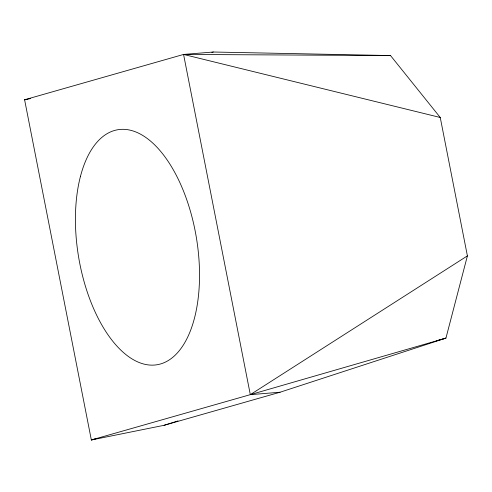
<?xml version="1.0" encoding="UTF-8"?>
<svg xmlns="http://www.w3.org/2000/svg" width="492" height="492" viewBox="0 0 492 492"><rect width="100%" height="100%" fill="white"/><g stroke="black" fill="none" stroke-linecap="round" stroke-linejoin="round"><path stroke-width="0.74" d="M467.4 255.877L445.949 338.109L280.059 392.229L164.1 425.297L91.346 439.983L24.6 99.771L183.565 54.44L213.313 52.017L390.513 55.553L440.248 117.483L467.4 255.877L250.311 394.652L91.346 439.983L95.78 438.71M164.1 425.297L178.012 420.906M390.513 55.553L183.565 54.44L250.311 394.652L445.949 338.109L436.429 340.821M211.837 52.435L213.313 52.017M30.602 98.56L24.6 99.771L27.657 99.501M250.311 394.652L280.059 392.229M183.565 54.44L440.248 117.483M80.485 176.271A119.138 59.68 80.5 0 0 144.66 364.258A119.138 59.68 80.5 0 0 187.224 201.105A119.138 59.68 80.5 0 0 80.485 176.271"/></g></svg>
